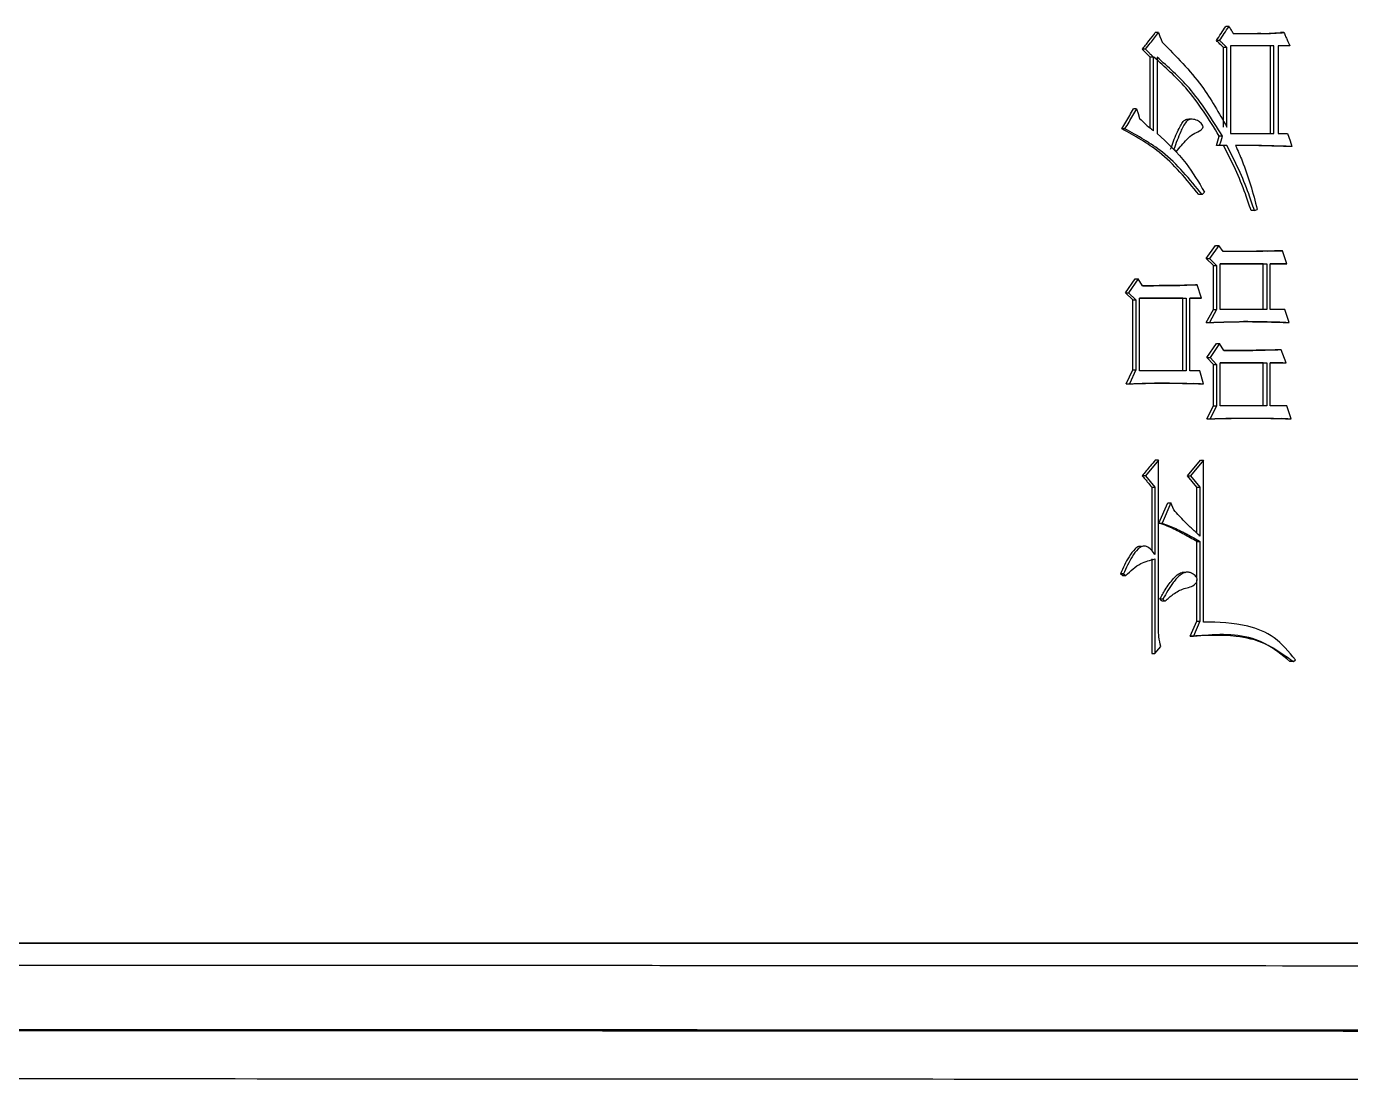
# Model space of a CAD drawing. Header units: millimetres. Extents: x 2251 to 4395, y 932 to 2449.
# Drawn here: x 3118.57 to 3134.93, y 1148.43 to 1161.53 of the extents above; entities that cross this region are included whole.
import ezdxf

# ---------------------------------------------------------------- set-up
doc = ezdxf.new("R2010")
doc.units = ezdxf.units.MM

msp = doc.modelspace()

# ---------------------------------------------------------------- linework, layer by layer
at = {"color": 7, "linetype": 'Continuous', "lineweight": 25}
for p, q in [((3133.427, 1161.527), (3133.386, 1161.527)), ((3132.556, 1161.451), (3132.516, 1161.451)), ((3133.31, 1161.354), (3133.27, 1161.354)), ((3133.48, 1161.44), (3133.82, 1161.44)), ((3133.82, 1161.44), (3133.779, 1161.44)), ((3134.106, 1161.451), (3134.064, 1161.451)), ((3132.394, 1161.245), (3132.355, 1161.245)), ((3133.4, 1161.267), (3133.359, 1161.267)), ((3133.359, 1160.283), (3133.359, 1161.267)), ((3133.4, 1160.283), (3133.4, 1161.267)), ((3133.981, 1161.289), (3133.445, 1161.289)), ((3133.445, 1161.289), (3133.445, 1160.207)), ((3133.94, 1161.289), (3133.445, 1161.289)), ((3133.981, 1161.289), (3133.94, 1161.289)), ((3133.94, 1160.207), (3133.94, 1161.289)), ((3133.981, 1160.207), (3133.981, 1161.289)), ((3134.177, 1161.289), (3134.034, 1161.289)), ((3134.034, 1161.289), (3134.034, 1160.207)), ((3134.136, 1161.289), (3134.034, 1161.289)), ((3134.177, 1161.289), (3134.136, 1161.289)), ((3132.493, 1161.148), (3132.453, 1161.148)), ((3132.453, 1160.271), (3132.453, 1161.148)), ((3132.493, 1160.239), (3132.493, 1161.148)), ((3132.538, 1161.148), (3132.538, 1160.207)), ((3132.285, 1160.51), (3132.247, 1160.51)), ((3132.971, 1160.381), (3132.93, 1160.381)), ((3132.141, 1160.261), (3132.102, 1160.261)), ((3133.27, 1160.055), (3133.306, 1160.174)), ((3133.31, 1160.055), (3133.27, 1160.055)), ((3133.359, 1160.055), (3133.27, 1160.055)), ((3133.346, 1160.174), (3133.306, 1160.174)), ((3133.4, 1160.055), (3133.31, 1160.055)), ((3133.4, 1160.055), (3133.359, 1160.055)), ((3133.445, 1160.207), (3133.981, 1160.207)), ((3133.793, 1160.055), (3133.507, 1160.055)), ((3133.752, 1160.055), (3133.507, 1160.055)), ((3133.793, 1160.055), (3133.752, 1160.055)), ((3134.034, 1160.207), (3134.15, 1160.207)), ((3134.204, 1160.045), (3134.162, 1160.045)), ((3133.095, 1159.45), (3133.055, 1159.45)), ((3133.74, 1159.255), (3133.699, 1159.255)), ((3133.74, 1159.255), (3133.775, 1159.266)), ((3133.145, 1158.66), (3133.261, 1158.822)), ((3133.301, 1158.822), (3133.185, 1158.66)), ((3133.261, 1158.822), (3133.301, 1158.822)), ((3133.355, 1158.747), (3133.301, 1158.822)), ((3133.903, 1158.753), (3134.047, 1158.757)), ((3134.047, 1158.757), (3134.088, 1158.757)), ((3134.141, 1158.595), (3134.088, 1158.757)), ((3133.145, 1158.66), (3133.185, 1158.66)), ((3133.234, 1158.574), (3133.145, 1158.66)), ((3133.185, 1158.66), (3133.274, 1158.574)), ((3133.234, 1158.574), (3133.274, 1158.574)), ((3133.234, 1158.033), (3133.234, 1158.574)), ((3133.274, 1158.574), (3133.274, 1158.033)), ((3133.319, 1158.033), (3133.319, 1158.595)), ((3133.319, 1158.595), (3133.892, 1158.595)), ((3133.85, 1158.595), (3133.319, 1158.595)), ((3133.85, 1158.595), (3133.892, 1158.595)), ((3133.85, 1158.033), (3133.85, 1158.595)), ((3133.892, 1158.595), (3133.892, 1158.033)), ((3133.936, 1158.595), (3134.141, 1158.595)), ((3133.936, 1158.033), (3133.936, 1158.595)), ((3134.1, 1158.595), (3133.936, 1158.595)), ((3134.141, 1158.595), (3134.1, 1158.595)), ((3132.147, 1158.238), (3132.265, 1158.411)), ((3132.304, 1158.411), (3132.186, 1158.238)), ((3132.265, 1158.411), (3132.304, 1158.411)), ((3132.358, 1158.325), (3132.304, 1158.411)), ((3132.992, 1158.336), (3133.032, 1158.336)), ((3133.086, 1158.173), (3133.032, 1158.336)), ((3132.147, 1158.238), (3132.186, 1158.238)), ((3132.238, 1158.152), (3132.147, 1158.238)), ((3132.186, 1158.238), (3132.276, 1158.152)), ((3132.238, 1158.152), (3132.276, 1158.152)), ((3132.238, 1157.286), (3132.238, 1158.152)), ((3132.276, 1158.152), (3132.276, 1157.286)), ((3132.322, 1157.275), (3132.322, 1158.173)), ((3132.858, 1158.173), (3132.898, 1158.173)), ((3132.858, 1157.275), (3132.858, 1158.173)), ((3132.898, 1158.173), (3132.898, 1157.275)), ((3132.942, 1158.173), (3133.086, 1158.173)), ((3132.942, 1157.275), (3132.942, 1158.173)), ((3133.046, 1158.173), (3132.942, 1158.173)), ((3133.086, 1158.173), (3133.046, 1158.173)), ((3133.145, 1157.87), (3133.234, 1158.033)), ((3133.274, 1158.033), (3133.185, 1157.87)), ((3133.234, 1158.033), (3133.274, 1158.033)), ((3133.892, 1158.033), (3133.319, 1158.033)), ((3134.115, 1158.033), (3133.936, 1158.033)), ((3134.168, 1157.87), (3134.115, 1158.033)), ((3133.145, 1157.87), (3133.185, 1157.87)), ((3134.127, 1157.87), (3134.168, 1157.87)), ((3133.154, 1157.438), (3133.27, 1157.611)), ((3133.31, 1157.611), (3133.194, 1157.438)), ((3133.27, 1157.611), (3133.31, 1157.611)), ((3133.364, 1157.524), (3133.31, 1157.611)), ((3133.154, 1157.438), (3133.194, 1157.438)), ((3133.234, 1157.351), (3133.154, 1157.438)), ((3133.194, 1157.438), (3133.274, 1157.351)), ((3134.07, 1157.535), (3134.029, 1157.535)), ((3134.132, 1157.373), (3134.07, 1157.535)), ((3132.156, 1157.113), (3132.238, 1157.286)), ((3132.276, 1157.286), (3132.195, 1157.113)), ((3132.238, 1157.286), (3132.276, 1157.286)), ((3133.068, 1157.275), (3132.942, 1157.275)), ((3133.113, 1157.113), (3133.068, 1157.275)), ((3133.234, 1157.351), (3133.274, 1157.351)), ((3133.234, 1156.843), (3133.234, 1157.351)), ((3133.274, 1157.351), (3133.274, 1156.843)), ((3133.319, 1156.843), (3133.319, 1157.373)), ((3133.319, 1157.373), (3133.892, 1157.373)), ((3133.85, 1157.373), (3133.319, 1157.373)), ((3133.85, 1157.373), (3133.892, 1157.373)), ((3133.85, 1156.843), (3133.85, 1157.373)), ((3133.892, 1157.373), (3133.892, 1156.843)), ((3133.936, 1156.843), (3133.936, 1157.373)), ((3133.936, 1157.373), (3134.132, 1157.373)), ((3134.091, 1157.373), (3133.936, 1157.373)), ((3134.091, 1157.373), (3134.132, 1157.373)), ((3132.156, 1157.113), (3132.195, 1157.113)), ((3133.073, 1157.113), (3132.985, 1157.116)), ((3133.073, 1157.113), (3133.113, 1157.113)), ((3133.154, 1156.68), (3133.234, 1156.843)), ((3133.274, 1156.843), (3133.194, 1156.68)), ((3133.234, 1156.843), (3133.274, 1156.843)), ((3133.892, 1156.843), (3133.319, 1156.843)), ((3134.141, 1156.843), (3133.936, 1156.843)), ((3134.195, 1156.68), (3134.141, 1156.843)), ((3133.154, 1156.68), (3133.194, 1156.68)), ((3134.153, 1156.68), (3134.08, 1156.683)), ((3134.153, 1156.68), (3134.195, 1156.68)), ((3132.556, 1156.172), (3132.394, 1155.977)), ((3132.556, 1156.172), (3132.516, 1156.172)), ((3132.556, 1154.084), (3132.556, 1156.172)), ((3132.912, 1155.977), (3133.073, 1156.172)), ((3133.113, 1156.172), (3132.951, 1155.977)), ((3133.073, 1156.172), (3133.113, 1156.172)), ((3133.113, 1154.171), (3133.113, 1156.172)), ((3132.394, 1155.977), (3132.355, 1155.977)), ((3132.394, 1155.977), (3132.511, 1155.837)), ((3132.912, 1155.977), (3132.951, 1155.977)), ((3133.028, 1155.837), (3132.912, 1155.977)), ((3132.951, 1155.977), (3133.068, 1155.837)), ((3132.472, 1155.837), (3132.511, 1155.837)), ((3132.472, 1155.837), (3132.472, 1155.053)), ((3132.511, 1155.837), (3132.511, 1155.004)), ((3133.028, 1155.837), (3133.068, 1155.837)), ((3133.028, 1155.268), (3133.028, 1155.837)), ((3133.068, 1155.837), (3133.068, 1155.231)), ((3132.561, 1155.393), (3132.669, 1155.642)), ((3132.709, 1155.642), (3132.601, 1155.393)), ((3132.669, 1155.642), (3132.709, 1155.642)), ((3132.745, 1155.555), (3132.709, 1155.642)), ((3132.561, 1155.393), (3132.601, 1155.393)), ((3133.028, 1155.166), (3133.068, 1155.166)), ((3133.028, 1154.714), (3133.028, 1155.166)), ((3133.068, 1155.166), (3133.068, 1154.182)), ((3132.347, 1155.103), (3132.308, 1155.103)), ((3132.472, 1154.95), (3132.472, 1153.781)), ((3132.511, 1154.95), (3132.511, 1153.781)), ((3132.123, 1154.766), (3132.084, 1154.766)), ((3132.111, 1154.744), (3132.084, 1154.766)), ((3132.111, 1154.744), (3132.15, 1154.744)), ((3132.123, 1154.766), (3132.15, 1154.744)), ((3132.889, 1154.784), (3132.849, 1154.784)), ((3133.028, 1154.182), (3133.028, 1154.693)), ((3132.61, 1154.452), (3132.57, 1154.452)), ((3132.597, 1154.431), (3132.637, 1154.431)), ((3132.947, 1153.998), (3133.028, 1154.182)), ((3133.068, 1154.182), (3132.987, 1153.998)), ((3133.028, 1154.182), (3133.068, 1154.182)), ((3132.947, 1153.998), (3132.987, 1153.998)), ((3132.511, 1153.781), (3132.583, 1153.868)), ((3132.472, 1153.781), (3132.511, 1153.781)), ((3134.222, 1153.684), (3134.18, 1153.684)), ((3134.222, 1153.684), (3134.248, 1153.706))]:
    msp.add_line(p, q, dxfattribs=at)
at = {"color": 7, "linetype": 'Continuous', "lineweight": 25, "flags": 128}
for points in [[(3132.556, 1161.451), (3132.573, 1161.405), (3132.587, 1161.368), (3132.601, 1161.332)], [(3132.285, 1160.51), (3132.304, 1160.45), (3132.322, 1160.391)], [(3133.31, 1160.055), (3133.328, 1160.115), (3133.346, 1160.174)], [(3134.15, 1160.207), (3134.166, 1160.16), (3134.181, 1160.113), (3134.204, 1160.045)], [(3132.745, 1160.012), (3132.752, 1160.004), (3132.762, 1159.992), (3132.772, 1159.98)], [(3133.095, 1159.45), (3133.102, 1159.458), (3133.112, 1159.47), (3133.122, 1159.482)], [(3132.597, 1154.431), (3132.59, 1154.436), (3132.584, 1154.442), (3132.57, 1154.452)], [(3132.61, 1154.452), (3132.617, 1154.447), (3132.627, 1154.439), (3132.637, 1154.431)]]:
    msp.add_lwpolyline(points, dxfattribs=at)
at = {"color": 7, "linetype": 'Continuous', "lineweight": 25}
for points, knots in [([(3133.27, 1161.354), (3133.289, 1161.382), (3133.328, 1161.44), (3133.367, 1161.498), (3133.386, 1161.527)], [0, 0, 0, 0, 0.500001, 1, 1, 1, 1]), ([(3133.31, 1161.354), (3133.33, 1161.382), (3133.368, 1161.44), (3133.407, 1161.498), (3133.427, 1161.527)], [0, 0, 0, 0, 0.4999994, 1, 1, 1, 1]), ([(3133.427, 1161.527), (3133.436, 1161.512), (3133.453, 1161.483), (3133.471, 1161.455), (3133.48, 1161.44)], [0, 0, 0, 0, 0.5, 1, 1, 1, 1]), ([(3132.355, 1161.245), (3132.382, 1161.28), (3132.436, 1161.348), (3132.489, 1161.417), (3132.516, 1161.451)], [0, 0, 0, 0, 0.5, 1, 1, 1, 1]), ([(3132.394, 1161.245), (3132.414, 1161.271), (3132.451, 1161.318), (3132.505, 1161.386), (3132.539, 1161.429), (3132.556, 1161.451)], [0, 0, 0, 0, 0.373043, 0.686521, 1, 1, 1, 1]), ([(3133.359, 1161.267), (3133.344, 1161.281), (3133.315, 1161.31), (3133.285, 1161.339), (3133.27, 1161.354)], [0, 0, 0, 0, 0.500002, 1, 1, 1, 1]), ([(3133.4, 1161.267), (3133.388, 1161.278), (3133.368, 1161.298), (3133.338, 1161.327), (3133.319, 1161.345), (3133.31, 1161.354)], [0, 0, 0, 0, 0.38646, 0.693229, 1, 1, 1, 1]), ([(3133.779, 1161.44), (3133.81, 1161.44), (3133.874, 1161.441), (3133.969, 1161.445), (3134.032, 1161.449), (3134.064, 1161.451)], [0, 0, 0, 0, 0.328876, 0.66438, 1, 1, 1, 1]), ([(3133.82, 1161.44), (3133.851, 1161.44), (3133.915, 1161.441), (3134.01, 1161.445), (3134.074, 1161.449), (3134.106, 1161.451)], [0, 0, 0, 0, 0.328449, 0.664167, 1, 1, 1, 1]), ([(3134.106, 1161.451), (3134.112, 1161.436), (3134.125, 1161.406), (3134.149, 1161.352), (3134.166, 1161.313), (3134.177, 1161.289)], [0, 0, 0, 0, 0.277507, 0.555013, 1, 1, 1, 1]), ([(3132.453, 1161.148), (3132.437, 1161.164), (3132.404, 1161.197), (3132.371, 1161.229), (3132.355, 1161.245)], [0, 0, 0, 0, 0.500002, 1, 1, 1, 1]), ([(3132.493, 1161.148), (3132.481, 1161.159), (3132.459, 1161.181), (3132.426, 1161.214), (3132.404, 1161.235), (3132.394, 1161.245)], [0, 0, 0, 0, 0.347839, 0.673919, 1, 1, 1, 1]), ([(3132.601, 1161.332), (3132.773, 1161.159), (3133.083, 1160.848), (3133.302, 1160.457), (3133.4, 1160.283)], [0, 0, 0, 0, 0.555354, 1, 1, 1, 1]), ([(3133.306, 1160.174), (3133.177, 1160.381), (3132.95, 1160.748), (3132.635, 1161.027), (3132.498, 1161.148)], [0, 0, 0, 0, 0.565057, 1, 1, 1, 1]), ([(3133.346, 1160.174), (3133.217, 1160.381), (3132.99, 1160.748), (3132.675, 1161.027), (3132.538, 1161.148)], [0, 0, 0, 0, 0.564995, 1, 1, 1, 1]), ([(3132.102, 1160.261), (3132.119, 1160.289), (3132.151, 1160.345), (3132.199, 1160.428), (3132.231, 1160.483), (3132.247, 1160.51)], [0, 0, 0, 0, 0.343588, 0.671794, 1, 1, 1, 1]), ([(3132.141, 1160.261), (3132.158, 1160.289), (3132.19, 1160.345), (3132.238, 1160.428), (3132.27, 1160.483), (3132.285, 1160.51)], [0, 0, 0, 0, 0.343461, 0.671731, 1, 1, 1, 1]), ([(3132.322, 1160.391), (3132.345, 1160.368), (3132.383, 1160.329), (3132.442, 1160.28), (3132.476, 1160.253), (3132.493, 1160.239)], [0, 0, 0, 0, 0.429081, 0.714347, 1, 1, 1, 1]), ([(3132.705, 1160.012), (3132.729, 1160.078), (3132.762, 1160.171), (3132.815, 1160.279), (3132.845, 1160.332), (3132.87, 1160.363), (3132.892, 1160.378), (3132.913, 1160.383), (3132.926, 1160.38), (3132.93, 1160.38)], [0, 0, 0, 0, 0.456256, 0.645146, 0.784685, 0.856115, 0.910986, 0.965761, 1, 1, 1, 1]), ([(3132.772, 1159.98), (3132.816, 1160.032), (3132.882, 1160.11), (3132.978, 1160.202), (3133.05, 1160.228), (3133.091, 1160.255), (3133.103, 1160.274), (3133.106, 1160.284), (3133.105, 1160.296), (3133.098, 1160.313), (3133.076, 1160.339), (3133.034, 1160.37), (3132.984, 1160.382), (3132.944, 1160.381), (3132.918, 1160.371), (3132.874, 1160.323), (3132.815, 1160.201), (3132.772, 1160.085), (3132.745, 1160.012)], [0, 0, 0, 0, 0.187598, 0.281274, 0.36356, 0.404899, 0.415318, 0.423915, 0.432542, 0.445489, 0.471595, 0.525453, 0.589419, 0.616919, 0.639175, 0.667927, 0.792344, 1, 1, 1, 1]), ([(3133.055, 1159.45), (3132.901, 1159.639), (3132.629, 1159.974), (3132.262, 1160.174), (3132.102, 1160.261)], [0, 0, 0, 0, 0.565596, 1, 1, 1, 1]), ([(3133.095, 1159.45), (3132.941, 1159.639), (3132.669, 1159.974), (3132.301, 1160.174), (3132.141, 1160.261)], [0, 0, 0, 0, 0.5655186, 1, 1, 1, 1]), ([(3132.538, 1160.207), (3132.664, 1160.089), (3132.891, 1159.878), (3133.051, 1159.604), (3133.122, 1159.482)], [0, 0, 0, 0, 0.555264, 1, 1, 1, 1]), ([(3133.699, 1159.255), (3133.676, 1159.323), (3133.618, 1159.495), (3133.51, 1159.765), (3133.41, 1159.958), (3133.359, 1160.055)], [0, 0, 0, 0, 0.245346, 0.6215, 1, 1, 1, 1]), ([(3133.74, 1159.255), (3133.717, 1159.323), (3133.659, 1159.495), (3133.551, 1159.765), (3133.45, 1159.958), (3133.4, 1160.055)], [0, 0, 0, 0, 0.2452891, 0.6214693, 1, 1, 1, 1]), ([(3133.507, 1160.055), (3133.535, 1159.993), (3133.605, 1159.835), (3133.697, 1159.572), (3133.749, 1159.368), (3133.775, 1159.266)], [0, 0, 0, 0, 0.247522, 0.622512, 1, 1, 1, 1]), ([(3134.162, 1160.045), (3134.135, 1160.045), (3134.053, 1160.048), (3133.916, 1160.051), (3133.807, 1160.054), (3133.752, 1160.055)], [0, 0, 0, 0, 0.201645, 0.600822, 1, 1, 1, 1]), ([(3134.204, 1160.045), (3134.2, 1160.045), (3134.195, 1160.045), (3134.188, 1160.045), (3134.181, 1160.045), (3134.174, 1160.045), (3134.168, 1160.046), (3134.162, 1160.046), (3134.156, 1160.046), (3134.149, 1160.046), (3134.142, 1160.046), (3134.137, 1160.046), (3134.13, 1160.047), (3134.123, 1160.047), (3134.116, 1160.047), (3134.111, 1160.047), (3134.104, 1160.047), (3134.095, 1160.048), (3134.082, 1160.048), (3134.068, 1160.048), (3134.054, 1160.049), (3134.044, 1160.049), (3134.03, 1160.049), (3134.016, 1160.05), (3134.002, 1160.05), (3133.992, 1160.05), (3133.978, 1160.051), (3133.965, 1160.051), (3133.951, 1160.051), (3133.94, 1160.052), (3133.927, 1160.052), (3133.913, 1160.052), (3133.899, 1160.053), (3133.889, 1160.053), (3133.878, 1160.053), (3133.87, 1160.053), (3133.861, 1160.054), (3133.854, 1160.054), (3133.847, 1160.054), (3133.842, 1160.054), (3133.835, 1160.054), (3133.828, 1160.055), (3133.822, 1160.055), (3133.816, 1160.055), (3133.81, 1160.055), (3133.802, 1160.055), (3133.796, 1160.055), (3133.793, 1160.055)], [0, 0, 0, 0, 0.025173, 0.03776, 0.050346, 0.075519, 0.088105, 0.100692, 0.113278, 0.138451, 0.151038, 0.163624, 0.176211, 0.201384, 0.21397, 0.226556, 0.239143, 0.264316, 0.289489, 0.339835, 0.365007, 0.39018, 0.415353, 0.465699, 0.490872, 0.516045, 0.541218, 0.591564, 0.616737, 0.64191, 0.667082, 0.717428, 0.742601, 0.767774, 0.792947, 0.81812, 0.830706, 0.855879, 0.868466, 0.881052, 0.893639, 0.918812, 0.931398, 0.943984, 0.956571, 0.978285, 1, 1, 1, 1]), ([(3134.088, 1158.757), (3134.08, 1158.757), (3134.063, 1158.756), (3134.039, 1158.756), (3134.015, 1158.755), (3133.99, 1158.754), (3133.966, 1158.753), (3133.941, 1158.752), (3133.892, 1158.75), (3133.835, 1158.749), (3133.778, 1158.748), (3133.75, 1158.747), (3133.729, 1158.747), (3133.709, 1158.747), (3133.684, 1158.747), (3133.66, 1158.746), (3133.635, 1158.746), (3133.611, 1158.746), (3133.586, 1158.746), (3133.566, 1158.746), (3133.546, 1158.746), (3133.525, 1158.746), (3133.505, 1158.746), (3133.488, 1158.746), (3133.476, 1158.746), (3133.464, 1158.746), (3133.452, 1158.746), (3133.439, 1158.746), (3133.427, 1158.746), (3133.415, 1158.746), (3133.403, 1158.746), (3133.392, 1158.746), (3133.384, 1158.746), (3133.379, 1158.746), (3133.374, 1158.747), (3133.369, 1158.747), (3133.362, 1158.747), (3133.358, 1158.747), (3133.355, 1158.747)], [0, 0, 0, 0, 0.033402, 0.066804, 0.100206, 0.133609, 0.167011, 0.200413, 0.233815, 0.367425, 0.43423, 0.467632, 0.484333, 0.517735, 0.551137, 0.584539, 0.617941, 0.651344, 0.684746, 0.718148, 0.734849, 0.768251, 0.801653, 0.818354, 0.835056, 0.851757, 0.868458, 0.885159, 0.90186, 0.918561, 0.935262, 0.951963, 0.960314, 0.968664, 0.972839, 0.98119, 0.989541, 1, 1, 1, 1]), ([(3133.933, 1158.753), (3133.933, 1158.753), (3133.933, 1158.753), (3133.932, 1158.753), (3133.929, 1158.753), (3133.855, 1158.752), (3133.705, 1158.748), (3133.546, 1158.747), (3133.461, 1158.747), (3133.417, 1158.747), (3133.401, 1158.747), (3133.39, 1158.747), (3133.387, 1158.746), (3133.386, 1158.746)], [0, 0, 0, 0, 0.002488, 0.005643, 0.013438, 0.023457, 0.468961, 0.690761, 0.852883, 0.894614, 0.930819, 0.964705, 1, 1, 1, 1]), ([(3133.032, 1158.336), (3133.006, 1158.334), (3132.974, 1158.333), (3132.934, 1158.332), (3132.915, 1158.331), (3132.876, 1158.33), (3132.791, 1158.328), (3132.7, 1158.327), (3132.628, 1158.326), (3132.605, 1158.326), (3132.592, 1158.326), (3132.582, 1158.326), (3132.572, 1158.326), (3132.562, 1158.326), (3132.553, 1158.325), (3132.543, 1158.325), (3132.533, 1158.325), (3132.523, 1158.325), (3132.513, 1158.325), (3132.504, 1158.325), (3132.491, 1158.325), (3132.477, 1158.325), (3132.464, 1158.325), (3132.455, 1158.325), (3132.446, 1158.325), (3132.44, 1158.325), (3132.435, 1158.325), (3132.43, 1158.325), (3132.425, 1158.325), (3132.419, 1158.325), (3132.412, 1158.325), (3132.405, 1158.325), (3132.401, 1158.325), (3132.396, 1158.325), (3132.391, 1158.325), (3132.386, 1158.325), (3132.381, 1158.325), (3132.376, 1158.325), (3132.371, 1158.325), (3132.365, 1158.325), (3132.36, 1158.325), (3132.358, 1158.325)], [0, 0, 0, 0, 0.11615, 0.145188, 0.174226, 0.203263, 0.319414, 0.551716, 0.609791, 0.638828, 0.653347, 0.667866, 0.682385, 0.696903, 0.711422, 0.725941, 0.74046, 0.754979, 0.769497, 0.784016, 0.798535, 0.827572, 0.842091, 0.85661, 0.871129, 0.878388, 0.885648, 0.892907, 0.900166, 0.907426, 0.921944, 0.929204, 0.936463, 0.943723, 0.950982, 0.958241, 0.965501, 0.97276, 0.98002, 0.987279, 1, 1, 1, 1]), ([(3132.358, 1158.325), (3132.397, 1158.325), (3132.462, 1158.325), (3132.534, 1158.326), (3132.57, 1158.326), (3132.583, 1158.326), (3132.596, 1158.326), (3132.609, 1158.326), (3132.632, 1158.326), (3132.701, 1158.327), (3132.824, 1158.329), (3132.934, 1158.333), (3132.992, 1158.336)], [0, 0, 0, 0, 0.185547, 0.308981, 0.33984, 0.355269, 0.370698, 0.401556, 0.416986, 0.478702, 0.725572, 1, 1, 1, 1]), ([(3132.322, 1158.173), (3132.418, 1158.173), (3132.61, 1158.173), (3132.802, 1158.173), (3132.898, 1158.173)], [0, 0, 0, 0, 0.499996, 1, 1, 1, 1]), ([(3132.858, 1158.173), (3132.762, 1158.173), (3132.584, 1158.173), (3132.405, 1158.173), (3132.322, 1158.173)], [0, 0, 0, 0, 0.536358, 1, 1, 1, 1]), ([(3133.185, 1157.87), (3133.19, 1157.871), (3133.197, 1157.871), (3133.206, 1157.871), (3133.214, 1157.871), (3133.221, 1157.872), (3133.228, 1157.872), (3133.235, 1157.872), (3133.242, 1157.873), (3133.25, 1157.873), (3133.257, 1157.873), (3133.264, 1157.873), (3133.271, 1157.874), (3133.278, 1157.874), (3133.286, 1157.874), (3133.295, 1157.874), (3133.305, 1157.875), (3133.314, 1157.875), (3133.322, 1157.875), (3133.329, 1157.876), (3133.336, 1157.876), (3133.343, 1157.876), (3133.35, 1157.876), (3133.358, 1157.876), (3133.365, 1157.877), (3133.372, 1157.877), (3133.379, 1157.877), (3133.386, 1157.877), (3133.396, 1157.878), (3133.406, 1157.878), (3133.415, 1157.878), (3133.422, 1157.878), (3133.437, 1157.879), (3133.468, 1157.879), (3133.506, 1157.88), (3133.54, 1157.88), (3133.557, 1157.881), (3133.566, 1157.881), (3133.574, 1157.881), (3133.581, 1157.881), (3133.588, 1157.881), (3133.595, 1157.881), (3133.602, 1157.881), (3133.609, 1157.881), (3133.619, 1157.881), (3133.629, 1157.881), (3133.638, 1157.881), (3133.645, 1157.881), (3133.653, 1157.881), (3133.66, 1157.881), (3133.667, 1157.881), (3133.674, 1157.881), (3133.681, 1157.881), (3133.689, 1157.881), (3133.696, 1157.881), (3133.703, 1157.881), (3133.71, 1157.881), (3133.717, 1157.881), (3133.724, 1157.88), (3133.732, 1157.88), (3133.741, 1157.88), (3133.751, 1157.88), (3133.76, 1157.88), (3133.768, 1157.88), (3133.775, 1157.88), (3133.782, 1157.88), (3133.789, 1157.88), (3133.804, 1157.88), (3133.835, 1157.879), (3133.873, 1157.878), (3133.906, 1157.878), (3133.923, 1157.877), (3133.933, 1157.877), (3133.94, 1157.877), (3133.947, 1157.877), (3133.954, 1157.876), (3133.961, 1157.876), (3133.971, 1157.876), (3133.981, 1157.876), (3133.99, 1157.875), (3133.997, 1157.875), (3134.004, 1157.875), (3134.012, 1157.875), (3134.019, 1157.875), (3134.026, 1157.875), (3134.033, 1157.874), (3134.04, 1157.874), (3134.047, 1157.874), (3134.055, 1157.874), (3134.062, 1157.874), (3134.071, 1157.873), (3134.081, 1157.873), (3134.091, 1157.873), (3134.098, 1157.872), (3134.105, 1157.872), (3134.112, 1157.872), (3134.119, 1157.872), (3134.126, 1157.872), (3134.134, 1157.871), (3134.141, 1157.871), (3134.148, 1157.871), (3134.157, 1157.871), (3134.164, 1157.871), (3134.168, 1157.87)], [0, 0, 0, 0, 0.014617, 0.021926, 0.029235, 0.036543, 0.043852, 0.051161, 0.058469, 0.065778, 0.073086, 0.080395, 0.087704, 0.095012, 0.102321, 0.10963, 0.124247, 0.131556, 0.138864, 0.146173, 0.153482, 0.16079, 0.168099, 0.175407, 0.182716, 0.190025, 0.197333, 0.204642, 0.211951, 0.226568, 0.233877, 0.241185, 0.248494, 0.277729, 0.336198, 0.365433, 0.38005, 0.387359, 0.394667, 0.401976, 0.409284, 0.416593, 0.423902, 0.43121, 0.438519, 0.453136, 0.460445, 0.467754, 0.475062, 0.482371, 0.48968, 0.496988, 0.504297, 0.511606, 0.518914, 0.526223, 0.533531, 0.54084, 0.548149, 0.555457, 0.562766, 0.577383, 0.584692, 0.592001, 0.599309, 0.606618, 0.613927, 0.621235, 0.65047, 0.708939, 0.738174, 0.752791, 0.7601, 0.767408, 0.774717, 0.782026, 0.789334, 0.796643, 0.81126, 0.818569, 0.825877, 0.833186, 0.840495, 0.847803, 0.855112, 0.862421, 0.869729, 0.877038, 0.884347, 0.891655, 0.898964, 0.913581, 0.92089, 0.928198, 0.935507, 0.942816, 0.950124, 0.957433, 0.964742, 0.97205, 0.979359, 0.986668, 1, 1, 1, 1]), ([(3134.127, 1157.87), (3134.117, 1157.871), (3134.103, 1157.871), (3134.084, 1157.872), (3134.069, 1157.872), (3134.055, 1157.873), (3134.041, 1157.873), (3134.026, 1157.873), (3134.012, 1157.874), (3133.998, 1157.874), (3133.983, 1157.875), (3133.969, 1157.875), (3133.955, 1157.875), (3133.94, 1157.876), (3133.926, 1157.876), (3133.907, 1157.877), (3133.854, 1157.878), (3133.802, 1157.879), (3133.754, 1157.88), (3133.739, 1157.88), (3133.725, 1157.88), (3133.711, 1157.88), (3133.691, 1157.88), (3133.672, 1157.881), (3133.653, 1157.881), (3133.639, 1157.881), (3133.624, 1157.881), (3133.613, 1157.881), (3133.606, 1157.881), (3133.604, 1157.881)], [0, 0, 0, 0, 0.054977, 0.082465, 0.109954, 0.137442, 0.16493, 0.192419, 0.219907, 0.247396, 0.274884, 0.302372, 0.329861, 0.357349, 0.384838, 0.412326, 0.467303, 0.687211, 0.714699, 0.742188, 0.769676, 0.797165, 0.824653, 0.87963, 0.907118, 0.934607, 0.962095, 0.989584, 1, 1, 1, 1]), ([(3134.07, 1157.535), (3134.037, 1157.534), (3133.988, 1157.531), (3133.93, 1157.53), (3133.901, 1157.529), (3133.872, 1157.529), (3133.785, 1157.527), (3133.699, 1157.526), (3133.624, 1157.525), (3133.612, 1157.525), (3133.599, 1157.525), (3133.587, 1157.525), (3133.576, 1157.525), (3133.566, 1157.525), (3133.556, 1157.525), (3133.543, 1157.525), (3133.531, 1157.525), (3133.521, 1157.525), (3133.51, 1157.525), (3133.5, 1157.525), (3133.488, 1157.525), (3133.477, 1157.525), (3133.467, 1157.525), (3133.456, 1157.524), (3133.446, 1157.524), (3133.438, 1157.524), (3133.432, 1157.524), (3133.425, 1157.524), (3133.42, 1157.524), (3133.415, 1157.524), (3133.41, 1157.524), (3133.404, 1157.524), (3133.398, 1157.524), (3133.393, 1157.524), (3133.388, 1157.524), (3133.382, 1157.524), (3133.377, 1157.524), (3133.371, 1157.524), (3133.367, 1157.524), (3133.364, 1157.524)], [0, 0, 0, 0, 0.14049, 0.210735, 0.245858, 0.263419, 0.333664, 0.614647, 0.632209, 0.64977, 0.667331, 0.684892, 0.702453, 0.711234, 0.728795, 0.746356, 0.763917, 0.781479, 0.790259, 0.80782, 0.825382, 0.842943, 0.851723, 0.869285, 0.886846, 0.895626, 0.904407, 0.913188, 0.921968, 0.926358, 0.935139, 0.94392, 0.9527, 0.957091, 0.965871, 0.974652, 0.983432, 0.987823, 1, 1, 1, 1]), ([(3133.364, 1157.524), (3133.417, 1157.525), (3133.536, 1157.525), (3133.758, 1157.526), (3133.926, 1157.532), (3134.029, 1157.535)], [0, 0, 0, 0, 0.237866, 0.536241, 1, 1, 1, 1]), ([(3132.898, 1157.275), (3132.802, 1157.275), (3132.61, 1157.275), (3132.418, 1157.275), (3132.322, 1157.275)], [0, 0, 0, 0, 0.499996, 1, 1, 1, 1]), ([(3132.195, 1157.113), (3132.202, 1157.113), (3132.215, 1157.114), (3132.231, 1157.115), (3132.247, 1157.115), (3132.26, 1157.116), (3132.277, 1157.117), (3132.29, 1157.117), (3132.306, 1157.118), (3132.319, 1157.118), (3132.335, 1157.119), (3132.348, 1157.119), (3132.364, 1157.12), (3132.377, 1157.12), (3132.394, 1157.121), (3132.406, 1157.121), (3132.423, 1157.122), (3132.436, 1157.122), (3132.452, 1157.122), (3132.465, 1157.123), (3132.478, 1157.123), (3132.491, 1157.123), (3132.504, 1157.123), (3132.52, 1157.124), (3132.533, 1157.124), (3132.549, 1157.124), (3132.562, 1157.124), (3132.579, 1157.124), (3132.592, 1157.124), (3132.608, 1157.124), (3132.621, 1157.124), (3132.637, 1157.124), (3132.673, 1157.124), (3132.718, 1157.123), (3132.763, 1157.123), (3132.789, 1157.122), (3132.806, 1157.122), (3132.822, 1157.122), (3132.835, 1157.121), (3132.851, 1157.121), (3132.864, 1157.121), (3132.88, 1157.12), (3132.893, 1157.12), (3132.909, 1157.119), (3132.922, 1157.119), (3132.938, 1157.119), (3132.951, 1157.118), (3132.967, 1157.118), (3132.98, 1157.117), (3132.993, 1157.117), (3133.006, 1157.117), (3133.019, 1157.116), (3133.035, 1157.116), (3133.048, 1157.115), (3133.065, 1157.115), (3133.077, 1157.114), (3133.095, 1157.114), (3133.105, 1157.113), (3133.113, 1157.113)], [0, 0, 0, 0, 0.021203, 0.042406, 0.053008, 0.074211, 0.084813, 0.106016, 0.116618, 0.137821, 0.148423, 0.169626, 0.180228, 0.201431, 0.212032, 0.233236, 0.243837, 0.265041, 0.275642, 0.296845, 0.307447, 0.318049, 0.339252, 0.349854, 0.371057, 0.381659, 0.402862, 0.413463, 0.434667, 0.445268, 0.466472, 0.477073, 0.498276, 0.58309, 0.625497, 0.6467, 0.667903, 0.678505, 0.699708, 0.71031, 0.731513, 0.742115, 0.763318, 0.773919, 0.795123, 0.805724, 0.826928, 0.837529, 0.858732, 0.869334, 0.879936, 0.901139, 0.911741, 0.932944, 0.943545, 0.964749, 0.97535, 1, 1, 1, 1]), ([(3132.241, 1157.115), (3132.241, 1157.115), (3132.241, 1157.115), (3132.248, 1157.115), (3132.367, 1157.119), (3132.635, 1157.125), (3132.867, 1157.119), (3132.99, 1157.116)], [0, 0, 0, 0, 0.005847, 0.012184, 0.043679, 0.493973, 1, 1, 1, 1]), ([(3133.194, 1156.68), (3133.197, 1156.681), (3133.205, 1156.681), (3133.216, 1156.681), (3133.227, 1156.682), (3133.239, 1156.682), (3133.25, 1156.683), (3133.261, 1156.683), (3133.272, 1156.683), (3133.284, 1156.684), (3133.295, 1156.684), (3133.306, 1156.684), (3133.317, 1156.685), (3133.329, 1156.685), (3133.338, 1156.685), (3133.347, 1156.686), (3133.357, 1156.686), (3133.368, 1156.686), (3133.383, 1156.687), (3133.398, 1156.687), (3133.417, 1156.688), (3133.435, 1156.688), (3133.458, 1156.689), (3133.48, 1156.689), (3133.503, 1156.69), (3133.525, 1156.69), (3133.548, 1156.691), (3133.566, 1156.691), (3133.585, 1156.691), (3133.604, 1156.691), (3133.626, 1156.691), (3133.649, 1156.691), (3133.671, 1156.691), (3133.716, 1156.691), (3133.783, 1156.691), (3133.85, 1156.69), (3133.903, 1156.689), (3133.932, 1156.688), (3133.962, 1156.687), (3133.985, 1156.687), (3134.003, 1156.686), (3134.018, 1156.686), (3134.028, 1156.685), (3134.037, 1156.685), (3134.046, 1156.685), (3134.057, 1156.685), (3134.069, 1156.684), (3134.078, 1156.684), (3134.087, 1156.684), (3134.097, 1156.683), (3134.108, 1156.683), (3134.117, 1156.683), (3134.124, 1156.683), (3134.13, 1156.682), (3134.136, 1156.682), (3134.141, 1156.682), (3134.147, 1156.682), (3134.152, 1156.682), (3134.158, 1156.682), (3134.164, 1156.681), (3134.168, 1156.681), (3134.173, 1156.681), (3134.178, 1156.681), (3134.183, 1156.681), (3134.189, 1156.681), (3134.193, 1156.681), (3134.195, 1156.68)], [0, 0, 0, 0, 0.011199, 0.022398, 0.033596, 0.044795, 0.055994, 0.067193, 0.078392, 0.089591, 0.100789, 0.111988, 0.123187, 0.134386, 0.145585, 0.151184, 0.162383, 0.173582, 0.184781, 0.207178, 0.218377, 0.240775, 0.263172, 0.28557, 0.307968, 0.330365, 0.352763, 0.375161, 0.38636, 0.408757, 0.431155, 0.453553, 0.47595, 0.498348, 0.587939, 0.67753, 0.699928, 0.744723, 0.767121, 0.789519, 0.811916, 0.823115, 0.834314, 0.839913, 0.851112, 0.862311, 0.87351, 0.884709, 0.890308, 0.901507, 0.912706, 0.923905, 0.929504, 0.935103, 0.940703, 0.946302, 0.951902, 0.957501, 0.9631, 0.9687, 0.974299, 0.977099, 0.982698, 0.988298, 0.994149, 1, 1, 1, 1]), ([(3133.285, 1156.683), (3133.285, 1156.683), (3133.285, 1156.683), (3133.286, 1156.683), (3133.293, 1156.683), (3133.424, 1156.686), (3133.647, 1156.691), (3133.876, 1156.688), (3133.981, 1156.686), (3134.021, 1156.685), (3134.042, 1156.684), (3134.064, 1156.684), (3134.074, 1156.683), (3134.081, 1156.683)], [0, 0, 0, 0, 0.001108, 0.003185, 0.012795, 0.037738, 0.513809, 0.780002, 0.865995, 0.905439, 0.93475, 0.954139, 1, 1, 1, 1]), ([(3132.516, 1156.172), (3132.496, 1156.147), (3132.458, 1156.102), (3132.404, 1156.037), (3132.371, 1155.997), (3132.355, 1155.977)], [0, 0, 0, 0, 0.384798, 0.692399, 1, 1, 1, 1]), ([(3132.355, 1155.977), (3132.365, 1155.965), (3132.386, 1155.94), (3132.425, 1155.893), (3132.453, 1155.859), (3132.472, 1155.837)], [0, 0, 0, 0, 0.266401, 0.532803, 1, 1, 1, 1]), ([(3133.068, 1155.231), (3133.036, 1155.261), (3132.971, 1155.321), (3132.861, 1155.426), (3132.788, 1155.507), (3132.745, 1155.555)], [0, 0, 0, 0, 0.28957, 0.579171, 1, 1, 1, 1]), ([(3133.028, 1155.166), (3132.975, 1155.196), (3132.908, 1155.234), (3132.787, 1155.298), (3132.687, 1155.351), (3132.595, 1155.382), (3132.561, 1155.393)], [0, 0, 0, 0, 0.352069, 0.440085, 0.792293, 1, 1, 1, 1]), ([(3132.601, 1155.393), (3132.658, 1155.372), (3132.744, 1155.34), (3132.829, 1155.297), (3132.863, 1155.279), (3132.876, 1155.272), (3132.89, 1155.265), (3132.902, 1155.259), (3132.91, 1155.254), (3132.917, 1155.25), (3132.924, 1155.247), (3132.93, 1155.243), (3132.937, 1155.239), (3132.945, 1155.235), (3132.952, 1155.231), (3132.959, 1155.227), (3132.965, 1155.224), (3132.972, 1155.22), (3132.981, 1155.215), (3132.987, 1155.212), (3132.996, 1155.207), (3133.002, 1155.203), (3133.009, 1155.2), (3133.016, 1155.196), (3133.022, 1155.192), (3133.031, 1155.187), (3133.037, 1155.184), (3133.046, 1155.179), (3133.052, 1155.175), (3133.06, 1155.171), (3133.065, 1155.168), (3133.068, 1155.166)], [0, 0, 0, 0, 0.353012, 0.528911, 0.550896, 0.572881, 0.61685, 0.638835, 0.649827, 0.671812, 0.682805, 0.693797, 0.715782, 0.726774, 0.748759, 0.759751, 0.770744, 0.792728, 0.803721, 0.825705, 0.836698, 0.858683, 0.869675, 0.880667, 0.902652, 0.913644, 0.935629, 0.946622, 0.968606, 0.979599, 1, 1, 1, 1]), ([(3132.316, 1155.105), (3132.315, 1155.105), (3132.296, 1155.102), (3132.248, 1155.06), (3132.167, 1154.95), (3132.117, 1154.839), (3132.084, 1154.766)], [0, 0, 0, 0, 0.007269, 0.146889, 0.437379, 1, 1, 1, 1]), ([(3132.511, 1155.004), (3132.496, 1155.024), (3132.467, 1155.064), (3132.42, 1155.101), (3132.38, 1155.11), (3132.342, 1155.105), (3132.286, 1155.062), (3132.206, 1154.948), (3132.156, 1154.838), (3132.123, 1154.766)], [0, 0, 0, 0, 0.120783, 0.237942, 0.284243, 0.33082, 0.424981, 0.62081, 1, 1, 1, 1]), ([(3132.15, 1154.744), (3132.21, 1154.801), (3132.315, 1154.902), (3132.452, 1154.935), (3132.511, 1154.95)], [0, 0, 0, 0, 0.565391, 1, 1, 1, 1]), ([(3132.57, 1154.452), (3132.592, 1154.492), (3132.642, 1154.584), (3132.716, 1154.684), (3132.786, 1154.756), (3132.833, 1154.782), (3132.871, 1154.79), (3132.887, 1154.785), (3132.892, 1154.784)], [0, 0, 0, 0, 0.274296, 0.631438, 0.760854, 0.891795, 0.971189, 1, 1, 1, 1]), ([(3132.637, 1154.431), (3132.67, 1154.46), (3132.741, 1154.523), (3132.867, 1154.593), (3132.981, 1154.606), (3133.025, 1154.658), (3133.032, 1154.681), (3133.033, 1154.704), (3133.025, 1154.727), (3133.002, 1154.752), (3132.968, 1154.773), (3132.926, 1154.79), (3132.88, 1154.785), (3132.81, 1154.748), (3132.714, 1154.635), (3132.649, 1154.524), (3132.61, 1154.453), (3132.61, 1154.452)], [0, 0, 0, 0, 0.117809, 0.254848, 0.391031, 0.410857, 0.430654, 0.450876, 0.468611, 0.491916, 0.540003, 0.576761, 0.613939, 0.66464, 0.78945, 0.997759, 1, 1, 1, 1]), ([(3134.248, 1153.706), (3134.166, 1153.805), (3134.004, 1153.999), (3133.597, 1154.161), (3133.296, 1154.167), (3133.113, 1154.171)], [0, 0, 0, 0, 0.287817, 0.565935, 1, 1, 1, 1]), ([(3132.583, 1153.868), (3132.574, 1153.908), (3132.558, 1153.979), (3132.556, 1154.052), (3132.556, 1154.084)], [0, 0, 0, 0, 0.558835, 1, 1, 1, 1]), ([(3134.18, 1153.684), (3134.08, 1153.766), (3133.883, 1153.927), (3133.447, 1154.019), (3133.137, 1154.006), (3132.947, 1153.998)], [0, 0, 0, 0, 0.284866, 0.563033, 1, 1, 1, 1]), ([(3132.987, 1153.998), (3133.236, 1154.02), (3133.683, 1154.061), (3134.056, 1153.8), (3134.222, 1153.684)], [0, 0, 0, 0, 0.55707, 1, 1, 1, 1]), ([(3155.222, 1150.203), (3154.485, 1150.203), (3152.831, 1150.203), (3148.981, 1150.203), (3144.741, 1150.203), (3139.14, 1150.203), (3133.289, 1150.203), (3127.157, 1150.203), (3120.762, 1150.203), (3116.768, 1150.203), (3114.064, 1150.203)], [0, 0, 0, 0, 0.067523, 0.151508, 0.319648, 0.403633, 0.571771, 0.739907, 0.823891, 1, 1, 1, 1]), ([(3114.172, 1150.203), (3114.818, 1150.203), (3118.054, 1150.203), (3123.806, 1150.203), (3130.005, 1150.203), (3136.015, 1150.203), (3140.654, 1150.203), (3146.191, 1150.203), (3150.4, 1150.203), (3155.334, 1150.203), (3159.932, 1150.203), (3164.027, 1150.203), (3167.709, 1150.203), (3170.317, 1150.203), (3173.127, 1150.203), (3174.997, 1150.203), (3177.026, 1150.203), (3177.782, 1150.203), (3178.311, 1150.203)], [0, 0, 0, 0, 0.020124, 0.100733, 0.181328, 0.221587, 0.302184, 0.342442, 0.423039, 0.463298, 0.543894, 0.624491, 0.664749, 0.745346, 0.785604, 0.8662, 0.906458, 1, 1, 1, 1]), ([(3088.995, 1149.932), (3091.39, 1149.932), (3096.195, 1149.934), (3103.519, 1149.935), (3109.463, 1149.935), (3113.995, 1149.934), (3117.128, 1149.933), (3120.244, 1149.933), (3123.338, 1149.932), (3126.404, 1149.931), (3129.435, 1149.929), (3133.689, 1149.927), (3139.23, 1149.924), (3145.973, 1149.919), (3152.701, 1149.912), (3158.422, 1149.905), (3163.143, 1149.897), (3166.945, 1149.89), (3170.379, 1149.881), (3173.338, 1149.872), (3175.791, 1149.863), (3176.837, 1149.856), (3177.369, 1149.852)], [0, 0, 0, 0, 0.060834, 0.1220737, 0.183719, 0.2102711, 0.2368979, 0.2635992, 0.2903751, 0.3172255, 0.3441506, 0.3711502, 0.4324096, 0.4986217, 0.5697855, 0.6458999, 0.6994123, 0.7551267, 0.8130428, 0.8731605, 0.9354796, 1, 1, 1, 1]), ([(3178.661, 1149.039), (3177.937, 1149.044), (3176.487, 1149.053), (3172.697, 1149.066), (3167.798, 1149.078), (3161.758, 1149.089), (3154.71, 1149.099), (3146.767, 1149.107), (3138.067, 1149.114), (3128.76, 1149.119), (3119.003, 1149.122), (3108.969, 1149.123), (3098.809, 1149.123), (3092.12, 1149.121), (3088.776, 1149.12)], [0, 0, 0, 0, 0.083333, 0.166667, 0.25, 0.333334, 0.416667, 0.5, 0.583334, 0.666667, 0.75, 0.833334, 0.916667, 1, 1, 1, 1]), ([(3178.125, 1149.053), (3177.625, 1149.057), (3176.639, 1149.063), (3174.359, 1149.072), (3171.598, 1149.081), (3168.369, 1149.089), (3164.759, 1149.096), (3160.213, 1149.104), (3154.61, 1149.112), (3147.891, 1149.119), (3140.988, 1149.125), (3134.059, 1149.129), (3127.235, 1149.132), (3120.625, 1149.135), (3114.315, 1149.136), (3107.793, 1149.137), (3101.211, 1149.136), (3094.732, 1149.135), (3090.726, 1149.134), (3088.854, 1149.134)], [0, 0, 0, 0, 0.060587, 0.1195299, 0.1768287, 0.2324833, 0.2864935, 0.3388593, 0.4142998, 0.4860434, 0.5540892, 0.6184368, 0.6790855, 0.7360349, 0.7892846, 0.838834, 0.8991333, 0.9528558, 1, 1, 1, 1]), ([(3088.646, 1148.532), (3091.671, 1148.532), (3097.707, 1148.534), (3106.86, 1148.534), (3115.902, 1148.533), (3124.729, 1148.53), (3133.222, 1148.525), (3140.066, 1148.52), (3145.523, 1148.515), (3149.876, 1148.51), (3154.334, 1148.505), (3158.812, 1148.498), (3162.946, 1148.491), (3166.687, 1148.483), (3170.005, 1148.475), (3173.04, 1148.466), (3175.692, 1148.456), (3177.927, 1148.446), (3178.905, 1148.438), (3179.404, 1148.434)], [0, 0, 0, 0, 0.0746907, 0.1490623, 0.2231148, 0.2968479, 0.3702616, 0.4433557, 0.4832428, 0.5266364, 0.5735359, 0.623941, 0.6778511, 0.7254581, 0.7754993, 0.8279744, 0.882883, 0.940225, 1, 1, 1, 1])]:
    msp.add_open_spline(points, degree=3, knots=knots, dxfattribs=at)

doc.saveas('drawing.dxf')
